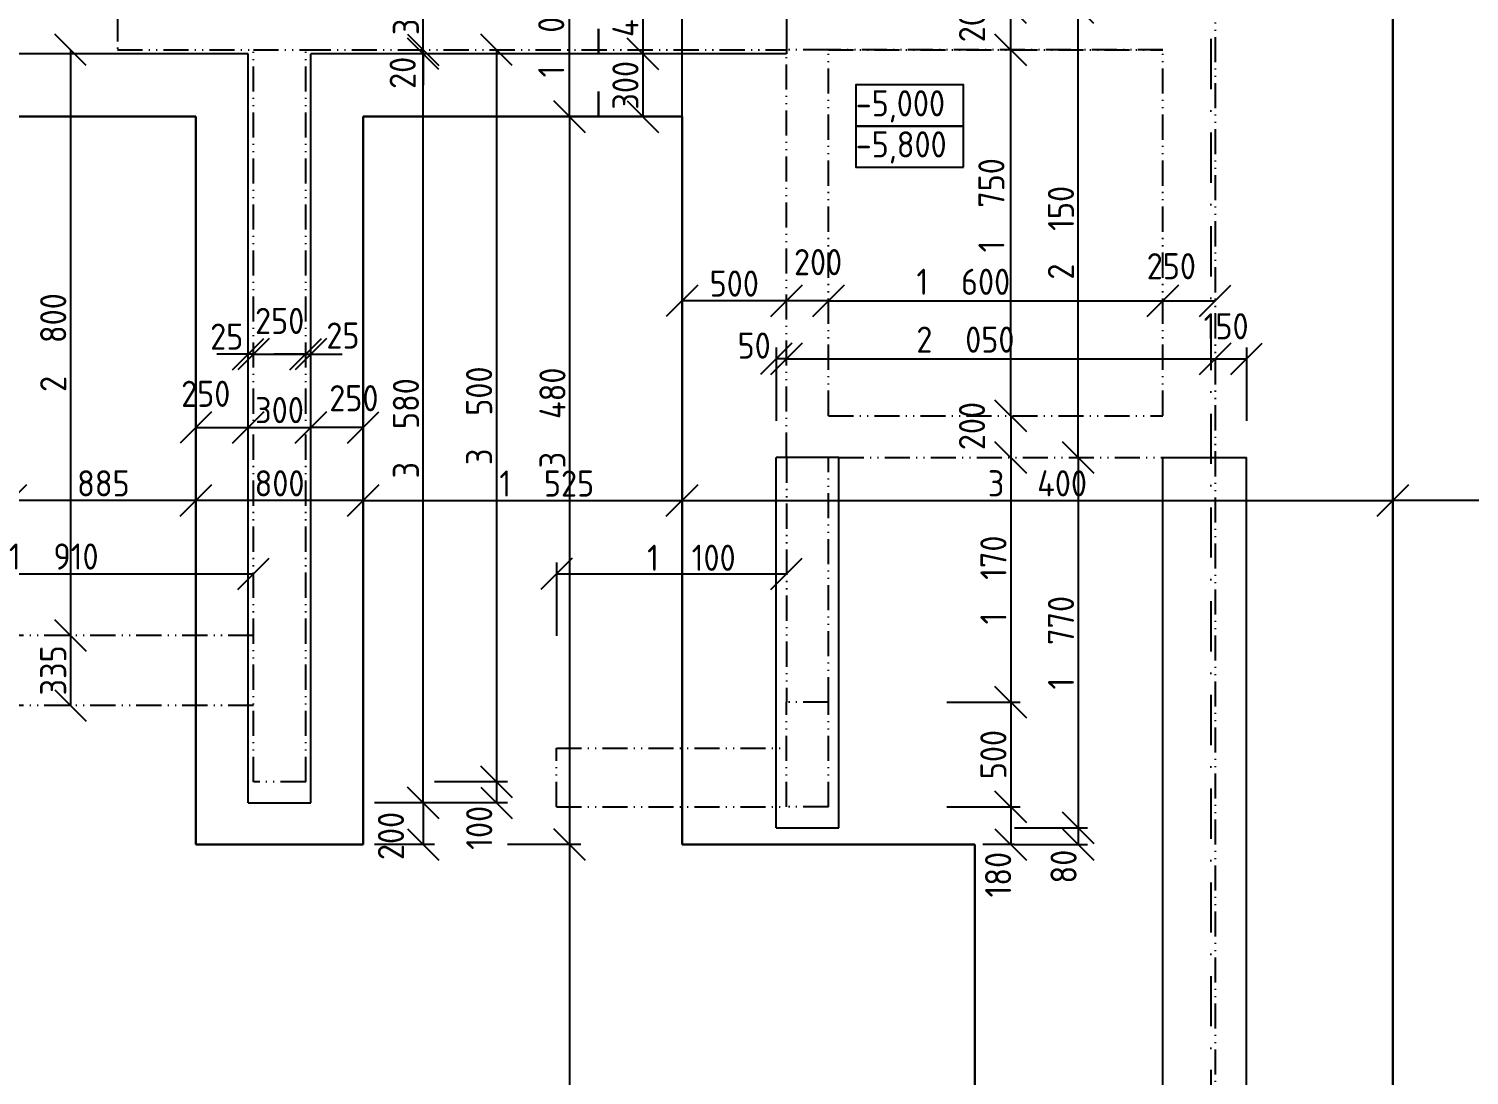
# Model space of a CAD drawing. Extents: x 4511820 to 5180432, y -1526536 to -944957.
# Drawn here: x 5021817 to 5028706, y -1490871 to -1485868 of the extents above; entities that cross this region are included whole.
import ezdxf

# ---------------------------------------------------------------- set-up
doc = ezdxf.new("R2010")
doc.units = 0
doc.header["$MEASUREMENT"] = 0
for name, pattern in [('ACAD_ISO03W100', [30, 12, -18]), ('ACAD_ISO12W100', [22, 12, -3, 0.5, -3, 0.5, -3]), ('BODKOCIARKOVANA_3', [5.6, 3, -1.3, 0, -1.3])]:
    doc.linetypes.add(name, pattern=pattern)
doc.layers.get('0').update_dxf_attribs({"linetype": 'CONTINUOUS'})
doc.layers.get('Defpoints').update_dxf_attribs({"color": 61, "linetype": 'CONTINUOUS'})
for name, color, linetype in [('KÓTY', 4, 'CONTINUOUS'), ('MÚRY', 1, 'CONTINUOUS'), ('osi', 253, 'CONTINUOUS'), ('TENKÁ', 7, 'CONTINUOUS')]:
    doc.layers.add(name, color=color, linetype=linetype)
doc.styles.add('STYLE1', font='isocp.shx')
doc.dimstyles.new('STANDARD-50', dxfattribs={"dimtxt": 125, "dimasz": 150, "dimexe": 10, "dimexo": 200, "dimgap": 20, "dimtad": 1, "dimdsep": 46, "dimlunit": 6, "dimtxsty": 'STYLE1', "dimblk1": 'OBLIQUE', "dimblk2": 'OBLIQUE', "dimsah": 1, "dimcen": 2.5, "dimse1": 1, "dimse2": 1, "dimadec": 0, "dimazin": 0, "dimtfac": 1, "dimtmove": 1, "dimatfit": 3, "dimldrblk": 'OBLIQUE', "dimfxl": 1, "dimtolj": 1, "dimtzin": 0, "dimarcsym": 0})

# ---------------------------------------------------------------- blocks, each defined once
blk = doc.blocks.new('_OBLIQUE')
at = {"color": 0, "linetype": 'ByBlock'}
blk.add_line((-0.5, -0.5), (0.5, 0.5), dxfattribs=at)
blk = doc.blocks.new('*D43166')
at = {"layer": 'Defpoints', "color": 0}
for p in [(5028341, -1486759), (5030906, -1486759), (5028341, -1488123.5)]:
    blk.add_point(p, dxfattribs=at)
at = {"layer": 'KÓTY', "color": 0, "lineweight": -2}
blk.add_line((5030906, -1488123.5), (5028341, -1488123.5), dxfattribs=at)
at = {"layer": 'KÓTY', "color": 0, "linetype": 'ByBlock', "lineweight": -2, "xscale": 150, "yscale": 150, "zscale": 150, "rotation": 180}
blk.add_blockref('_OBLIQUE', (5028341, -1488123.5), dxfattribs=at)
at = {"layer": 'KÓTY', "color": 0, "linetype": 'ByBlock', "lineweight": -2, "xscale": 150, "yscale": 150, "zscale": 150}
blk.add_blockref('_OBLIQUE', (5030906, -1488123.5), dxfattribs=at)
at = {"layer": 'KÓTY', "color": 0, "insert": (5029608.5, -1488027.5), "char_height": 125, "attachment_point": 5, "style": 'STYLE1'}
blk.add_mtext('\\A1;2ﾠ565', dxfattribs=at)
blk = doc.blocks.new('*D43824')
at = {"layer": 'Defpoints', "color": 0}
for p in [(5024941, -1486288), (5028341, -1486288), (5028341, -1488123.5)]:
    blk.add_point(p, dxfattribs=at)
at = {"layer": 'KÓTY', "color": 0, "lineweight": -2}
blk.add_line((5024941, -1488123.5), (5028341, -1488123.5), dxfattribs=at)
at = {"layer": 'KÓTY', "color": 0, "linetype": 'ByBlock', "lineweight": -2, "xscale": 150, "yscale": 150, "zscale": 150, "rotation": 180}
blk.add_blockref('_OBLIQUE', (5024941, -1488123.5), dxfattribs=at)
at = {"layer": 'KÓTY', "color": 0, "linetype": 'ByBlock', "lineweight": -2, "xscale": 150, "yscale": 150, "zscale": 150}
blk.add_blockref('_OBLIQUE', (5028341, -1488123.5), dxfattribs=at)
at = {"layer": 'KÓTY', "color": 0, "insert": (5026641, -1488041), "char_height": 125, "attachment_point": 5, "style": 'STYLE1'}
blk.add_mtext('\\A1;3ﾠ400', dxfattribs=at)
blk = doc.blocks.new('*D43825')
at = {"layer": 'Defpoints', "color": 0}
for p in [(5026836, -1485768), (5026836, -1485768), (5026836, -1487918)]:
    blk.add_point(p, dxfattribs=at)
at = {"layer": 'KÓTY', "color": 0, "lineweight": -2}
blk.add_line((5026836, -1487918), (5026836, -1485768), dxfattribs=at)
at = {"layer": 'KÓTY', "color": 0, "linetype": 'ByBlock', "lineweight": -2, "xscale": 150, "yscale": 150, "zscale": 150}
for p, rotation in [((5026836, -1485768), 90), ((5026836, -1487918), 270)]:
    blk.add_blockref('_OBLIQUE', p, dxfattribs=dict(at, rotation=rotation))
at = {"layer": 'KÓTY', "color": 0, "insert": (5026753.457367, -1486843), "char_height": 125, "attachment_point": 5, "rotation": 90, "style": 'STYLE1'}
blk.add_mtext('\\A1;2ﾠ150', dxfattribs=at)
blk = doc.blocks.new('*D43827')
at = {"layer": 'Defpoints', "color": 0}
for p in [(5026513, -1485968), (5026513, -1485968), (5026513, -1487718)]:
    blk.add_point(p, dxfattribs=at)
at = {"layer": 'KÓTY', "color": 0, "lineweight": -2}
blk.add_line((5026513, -1487718), (5026513, -1485968), dxfattribs=at)
at = {"layer": 'KÓTY', "color": 0, "linetype": 'ByBlock', "lineweight": -2, "xscale": 150, "yscale": 150, "zscale": 150}
for p, rotation in [((5026513, -1485968), 90), ((5026513, -1487718), 270)]:
    blk.add_blockref('_OBLIQUE', p, dxfattribs=dict(at, rotation=rotation))
at = {"layer": 'KÓTY', "color": 0, "insert": (5026420.957367, -1486711.5), "char_height": 125, "attachment_point": 5, "rotation": 90, "style": 'STYLE1'}
blk.add_mtext('\\A1;1ﾠ750', dxfattribs=at)
blk = doc.blocks.new('*D43828')
at = {"layer": 'Defpoints', "color": 0}
for p in [(5026513, -1485768), (5026513, -1485768), (5026513, -1485968)]:
    blk.add_point(p, dxfattribs=at)
at = {"layer": 'KÓTY', "color": 0, "lineweight": -2}
blk.add_line((5026513, -1485968), (5026513, -1485768), dxfattribs=at)
at = {"layer": 'KÓTY', "color": 0, "linetype": 'ByBlock', "lineweight": -2, "xscale": 150, "yscale": 150, "zscale": 150}
for p, rotation in [((5026513, -1485768), 90), ((5026513, -1485968), 270)]:
    blk.add_blockref('_OBLIQUE', p, dxfattribs=dict(at, rotation=rotation))
at = {"layer": 'KÓTY', "color": 0, "insert": (5026328, -1485817.2), "char_height": 125, "attachment_point": 5, "rotation": 90, "style": 'STYLE1'}
blk.add_mtext('\\A1;200', dxfattribs=at)
blk = doc.blocks.new('*D43829')
at = {"layer": 'Defpoints', "color": 0}
for p in [(5025441, -1487168.5), (5025441, -1487445.5), (5025641, -1487445.5)]:
    blk.add_point(p, dxfattribs=at)
at = {"layer": 'KÓTY', "color": 0, "lineweight": -2}
blk.add_line((5025641, -1487168.5), (5025441, -1487168.5), dxfattribs=at)
at = {"layer": 'KÓTY', "color": 0, "linetype": 'ByBlock', "lineweight": -2, "xscale": 150, "yscale": 150, "zscale": 150, "rotation": 180}
blk.add_blockref('_OBLIQUE', (5025441, -1487168.5), dxfattribs=at)
at = {"layer": 'KÓTY', "color": 0, "linetype": 'ByBlock', "lineweight": -2, "xscale": 150, "yscale": 150, "zscale": 150}
blk.add_blockref('_OBLIQUE', (5025641, -1487168.5), dxfattribs=at)
at = {"layer": 'KÓTY', "color": 0, "insert": (5025591.8, -1486983.5), "char_height": 125, "attachment_point": 5, "style": 'STYLE1'}
blk.add_mtext('\\A1;200', dxfattribs=at)
blk = doc.blocks.new('*D43830')
at = {"layer": 'Defpoints', "color": 0}
for p in [(5025641, -1487168.5), (5027241, -1487168.5), (5027241, -1487168.5)]:
    blk.add_point(p, dxfattribs=at)
at = {"layer": 'KÓTY', "color": 0, "lineweight": -2}
blk.add_line((5025641, -1487168.5), (5027241, -1487168.5), dxfattribs=at)
at = {"layer": 'KÓTY', "color": 0, "linetype": 'ByBlock', "lineweight": -2, "xscale": 150, "yscale": 150, "zscale": 150, "rotation": 180}
blk.add_blockref('_OBLIQUE', (5025641, -1487168.5), dxfattribs=at)
at = {"layer": 'KÓTY', "color": 0, "linetype": 'ByBlock', "lineweight": -2, "xscale": 150, "yscale": 150, "zscale": 150}
blk.add_blockref('_OBLIQUE', (5027241, -1487168.5), dxfattribs=at)
at = {"layer": 'KÓTY', "color": 0, "insert": (5026286.5, -1487077.5), "char_height": 125, "attachment_point": 5, "style": 'STYLE1'}
blk.add_mtext('\\A1;1ﾠ600', dxfattribs=at)
blk = doc.blocks.new('*D43831')
at = {"layer": 'Defpoints', "color": 0}
for p in [(5027241, -1487168.5), (5027491, -1487168.5), (5027491, -1487168.5)]:
    blk.add_point(p, dxfattribs=at)
at = {"layer": 'KÓTY', "color": 0, "lineweight": -2}
blk.add_line((5027241, -1487168.5), (5027491, -1487168.5), dxfattribs=at)
at = {"layer": 'KÓTY', "color": 0, "linetype": 'ByBlock', "lineweight": -2, "xscale": 150, "yscale": 150, "zscale": 150, "rotation": 180}
blk.add_blockref('_OBLIQUE', (5027241, -1487168.5), dxfattribs=at)
at = {"layer": 'KÓTY', "color": 0, "linetype": 'ByBlock', "lineweight": -2, "xscale": 150, "yscale": 150, "zscale": 150}
blk.add_blockref('_OBLIQUE', (5027491, -1487168.5), dxfattribs=at)
at = {"layer": 'KÓTY', "color": 0, "insert": (5027281.5, -1487003), "char_height": 125, "attachment_point": 5, "style": 'STYLE1'}
blk.add_mtext('\\A1;250', dxfattribs=at)
blk = doc.blocks.new('*D43832')
at = {"layer": 'Defpoints', "color": 0}
for p in [(5025441, -1487168.5), (5027491, -1487168.5), (5027491, -1487445.5)]:
    blk.add_point(p, dxfattribs=at)
at = {"layer": 'KÓTY', "color": 0, "lineweight": -2}
blk.add_line((5025441, -1487445.5), (5027491, -1487445.5), dxfattribs=at)
at = {"layer": 'KÓTY', "color": 0, "linetype": 'ByBlock', "lineweight": -2, "xscale": 150, "yscale": 150, "zscale": 150, "rotation": 180}
blk.add_blockref('_OBLIQUE', (5025441, -1487445.5), dxfattribs=at)
at = {"layer": 'KÓTY', "color": 0, "linetype": 'ByBlock', "lineweight": -2, "xscale": 150, "yscale": 150, "zscale": 150}
blk.add_blockref('_OBLIQUE', (5027491, -1487445.5), dxfattribs=at)
at = {"layer": 'KÓTY', "color": 0, "insert": (5026296.5, -1487354), "char_height": 125, "attachment_point": 5, "style": 'STYLE1'}
blk.add_mtext('\\A1;2ﾠ050', dxfattribs=at)
blk = doc.blocks.new('*D43833')
at = {"layer": 'Defpoints', "color": 0}
for p in [(5024941, -1487168.5), (5024941, -1487168.5), (5025441, -1487168.5)]:
    blk.add_point(p, dxfattribs=at)
at = {"layer": 'KÓTY', "color": 0, "lineweight": -2}
blk.add_line((5025441, -1487168.5), (5024941, -1487168.5), dxfattribs=at)
at = {"layer": 'KÓTY', "color": 0, "linetype": 'ByBlock', "lineweight": -2, "xscale": 150, "yscale": 150, "zscale": 150, "rotation": 180}
blk.add_blockref('_OBLIQUE', (5024941, -1487168.5), dxfattribs=at)
at = {"layer": 'KÓTY', "color": 0, "linetype": 'ByBlock', "lineweight": -2, "xscale": 150, "yscale": 150, "zscale": 150}
blk.add_blockref('_OBLIQUE', (5025441, -1487168.5), dxfattribs=at)
at = {"layer": 'KÓTY', "color": 0, "insert": (5025191, -1487086), "char_height": 125, "attachment_point": 5, "style": 'STYLE1'}
blk.add_mtext('\\A1;500', dxfattribs=at)
blk = doc.blocks.new('*D43835')
at = {"layer": 'Defpoints', "color": 0}
for p in [(5025391, -1487445.5), (5025391, -1487918), (5025441, -1487918)]:
    blk.add_point(p, dxfattribs=at)
at = {"layer": 'KÓTY', "color": 0, "lineweight": -2}
blk.add_line((5025441, -1487445.5), (5025391, -1487445.5), dxfattribs=at)
at = {"layer": 'KÓTY', "color": 0, "linetype": 'ByBlock', "lineweight": -2, "xscale": 150, "yscale": 150, "zscale": 150, "rotation": 180}
blk.add_blockref('_OBLIQUE', (5025391, -1487445.5), dxfattribs=at)
at = {"layer": 'KÓTY', "color": 0, "linetype": 'ByBlock', "lineweight": -2, "xscale": 150, "yscale": 150, "zscale": 150}
blk.add_blockref('_OBLIQUE', (5025441, -1487445.5), dxfattribs=at)
at = {"layer": 'KÓTY', "color": 0, "insert": (5025286, -1487382.5), "char_height": 125, "attachment_point": 5, "style": 'STYLE1'}
blk.add_mtext('\\A1;50', dxfattribs=at)
blk = doc.blocks.new('*D43843')
at = {"layer": 'Defpoints', "color": 0}
for p in [(5027641, -1487445.5), (5027491, -1487918), (5027641, -1487918)]:
    blk.add_point(p, dxfattribs=at)
at = {"layer": 'KÓTY', "color": 0, "lineweight": -2}
blk.add_line((5027491, -1487445.5), (5027641, -1487445.5), dxfattribs=at)
at = {"layer": 'KÓTY', "color": 0, "linetype": 'ByBlock', "lineweight": -2, "xscale": 150, "yscale": 150, "zscale": 150, "rotation": 180}
blk.add_blockref('_OBLIQUE', (5027491, -1487445.5), dxfattribs=at)
at = {"layer": 'KÓTY', "color": 0, "linetype": 'ByBlock', "lineweight": -2, "xscale": 150, "yscale": 150, "zscale": 150}
blk.add_blockref('_OBLIQUE', (5027641, -1487445.5), dxfattribs=at)
at = {"layer": 'KÓTY', "color": 0, "insert": (5027543.5, -1487290), "char_height": 125, "attachment_point": 5, "style": 'STYLE1'}
blk.add_mtext('\\A1;150', dxfattribs=at)
blk = doc.blocks.new('*D43844')
at = {"layer": 'Defpoints', "color": 0}
for p in [(5023416, -1486288), (5024941, -1486288), (5024941, -1488123.5)]:
    blk.add_point(p, dxfattribs=at)
at = {"layer": 'KÓTY', "color": 0, "lineweight": -2}
blk.add_line((5023416, -1488123.5), (5024941, -1488123.5), dxfattribs=at)
at = {"layer": 'KÓTY', "color": 0, "linetype": 'ByBlock', "lineweight": -2, "xscale": 150, "yscale": 150, "zscale": 150, "rotation": 180}
blk.add_blockref('_OBLIQUE', (5023416, -1488123.5), dxfattribs=at)
at = {"layer": 'KÓTY', "color": 0, "linetype": 'ByBlock', "lineweight": -2, "xscale": 150, "yscale": 150, "zscale": 150}
blk.add_blockref('_OBLIQUE', (5024941, -1488123.5), dxfattribs=at)
at = {"layer": 'KÓTY', "color": 0, "insert": (5024294, -1488042), "char_height": 125, "attachment_point": 5, "style": 'STYLE1'}
blk.add_mtext('\\A1;1ﾠ525', dxfattribs=at)
blk = doc.blocks.new('*D43845')
at = {"layer": 'Defpoints', "color": 0}
for p in [(5022616, -1488123.5), (5022616, -1489768), (5023416, -1489768)]:
    blk.add_point(p, dxfattribs=at)
at = {"layer": 'KÓTY', "color": 0, "lineweight": -2}
blk.add_line((5023416, -1488123.5), (5022616, -1488123.5), dxfattribs=at)
at = {"layer": 'KÓTY', "color": 0, "linetype": 'ByBlock', "lineweight": -2, "xscale": 150, "yscale": 150, "zscale": 150, "rotation": 180}
blk.add_blockref('_OBLIQUE', (5022616, -1488123.5), dxfattribs=at)
at = {"layer": 'KÓTY', "color": 0, "linetype": 'ByBlock', "lineweight": -2, "xscale": 150, "yscale": 150, "zscale": 150}
blk.add_blockref('_OBLIQUE', (5023416, -1488123.5), dxfattribs=at)
at = {"layer": 'KÓTY', "color": 0, "insert": (5023016, -1488041), "char_height": 125, "attachment_point": 5, "style": 'STYLE1'}
blk.add_mtext('\\A1;800', dxfattribs=at)
blk = doc.blocks.new('*D43846')
at = {"layer": 'Defpoints', "color": 0}
for p in [(5021731, -1488123.5), (5021731, -1488123.5), (5022616, -1489768)]:
    blk.add_point(p, dxfattribs=at)
at = {"layer": 'KÓTY', "color": 0, "lineweight": -2}
blk.add_line((5022616, -1488123.5), (5021731, -1488123.5), dxfattribs=at)
at = {"layer": 'KÓTY', "color": 0, "linetype": 'ByBlock', "lineweight": -2, "xscale": 150, "yscale": 150, "zscale": 150, "rotation": 180}
blk.add_blockref('_OBLIQUE', (5021731, -1488123.5), dxfattribs=at)
at = {"layer": 'KÓTY', "color": 0, "linetype": 'ByBlock', "lineweight": -2, "xscale": 150, "yscale": 150, "zscale": 150}
blk.add_blockref('_OBLIQUE', (5022616, -1488123.5), dxfattribs=at)
at = {"layer": 'KÓTY', "color": 0, "insert": (5022173.5, -1488041), "char_height": 125, "attachment_point": 5, "style": 'STYLE1'}
blk.add_mtext('\\A1;885', dxfattribs=at)
blk = doc.blocks.new('*D43857')
at = {"layer": 'Defpoints', "color": 0}
for p in [(5022866, -1487773.5), (5022616, -1488123.5), (5022866, -1488123.5)]:
    blk.add_point(p, dxfattribs=at)
at = {"layer": 'KÓTY', "color": 0, "lineweight": -2}
blk.add_line((5022616, -1487773.5), (5022866, -1487773.5), dxfattribs=at)
at = {"layer": 'KÓTY', "color": 0, "linetype": 'ByBlock', "lineweight": -2, "xscale": 150, "yscale": 150, "zscale": 150, "rotation": 180}
blk.add_blockref('_OBLIQUE', (5022616, -1487773.5), dxfattribs=at)
at = {"layer": 'KÓTY', "color": 0, "linetype": 'ByBlock', "lineweight": -2, "xscale": 150, "yscale": 150, "zscale": 150}
blk.add_blockref('_OBLIQUE', (5022866, -1487773.5), dxfattribs=at)
at = {"layer": 'KÓTY', "color": 0, "insert": (5022663, -1487613), "char_height": 125, "attachment_point": 5, "style": 'STYLE1'}
blk.add_mtext('\\A1;250', dxfattribs=at)
blk = doc.blocks.new('*D43858')
at = {"layer": 'Defpoints', "color": 0}
for p in [(5023166, -1487773.5), (5023166, -1488123.5), (5023416, -1488123.5)]:
    blk.add_point(p, dxfattribs=at)
at = {"layer": 'KÓTY', "color": 0, "lineweight": -2}
blk.add_line((5023416, -1487773.5), (5023166, -1487773.5), dxfattribs=at)
at = {"layer": 'KÓTY', "color": 0, "linetype": 'ByBlock', "lineweight": -2, "xscale": 150, "yscale": 150, "zscale": 150, "rotation": 180}
blk.add_blockref('_OBLIQUE', (5023166, -1487773.5), dxfattribs=at)
at = {"layer": 'KÓTY', "color": 0, "linetype": 'ByBlock', "lineweight": -2, "xscale": 150, "yscale": 150, "zscale": 150}
blk.add_blockref('_OBLIQUE', (5023416, -1487773.5), dxfattribs=at)
at = {"layer": 'KÓTY', "color": 0, "insert": (5023371.5, -1487634), "char_height": 125, "attachment_point": 5, "style": 'STYLE1'}
blk.add_mtext('\\A1;250', dxfattribs=at)
blk = doc.blocks.new('*D43859')
at = {"layer": 'Defpoints', "color": 0}
for p in [(5023166, -1487773.5), (5022866, -1488123.5), (5023166, -1488123.5)]:
    blk.add_point(p, dxfattribs=at)
at = {"layer": 'KÓTY', "color": 0, "lineweight": -2}
blk.add_line((5022866, -1487773.5), (5023166, -1487773.5), dxfattribs=at)
at = {"layer": 'KÓTY', "color": 0, "linetype": 'ByBlock', "lineweight": -2, "xscale": 150, "yscale": 150, "zscale": 150, "rotation": 180}
blk.add_blockref('_OBLIQUE', (5022866, -1487773.5), dxfattribs=at)
at = {"layer": 'KÓTY', "color": 0, "linetype": 'ByBlock', "lineweight": -2, "xscale": 150, "yscale": 150, "zscale": 150}
blk.add_blockref('_OBLIQUE', (5023166, -1487773.5), dxfattribs=at)
at = {"layer": 'KÓTY', "color": 0, "insert": (5023016, -1487691), "char_height": 125, "attachment_point": 5, "style": 'STYLE1'}
blk.add_mtext('\\A1;300', dxfattribs=at)
blk = doc.blocks.new('*D43860')
at = {"layer": 'Defpoints', "color": 0}
for p in [(5023141, -1487423.5), (5022891, -1487773.5), (5023141, -1487773.5)]:
    blk.add_point(p, dxfattribs=at)
at = {"layer": 'KÓTY', "color": 0, "lineweight": -2}
blk.add_line((5022891, -1487423.5), (5023141, -1487423.5), dxfattribs=at)
at = {"layer": 'KÓTY', "color": 0, "linetype": 'ByBlock', "lineweight": -2, "xscale": 150, "yscale": 150, "zscale": 150, "rotation": 180}
blk.add_blockref('_OBLIQUE', (5022891, -1487423.5), dxfattribs=at)
at = {"layer": 'KÓTY', "color": 0, "linetype": 'ByBlock', "lineweight": -2, "xscale": 150, "yscale": 150, "zscale": 150}
blk.add_blockref('_OBLIQUE', (5023141, -1487423.5), dxfattribs=at)
at = {"layer": 'KÓTY', "color": 0, "insert": (5023016.5, -1487264.5), "char_height": 125, "attachment_point": 5, "style": 'STYLE1'}
blk.add_mtext('\\A1;250', dxfattribs=at)
blk = doc.blocks.new('*D43861')
at = {"layer": 'Defpoints', "color": 0}
for p in [(5022866, -1487423.5), (5022866, -1487423.5), (5022891, -1487423.5)]:
    blk.add_point(p, dxfattribs=at)
at = {"layer": 'KÓTY', "color": 0, "lineweight": -2}
for p, q in [((5022866, -1487423.5), (5022716, -1487423.5)), ((5022891, -1487423.5), (5022866, -1487423.5)), ((5022891, -1487423.5), (5023041, -1487423.5))]:
    blk.add_line(p, q, dxfattribs=at)
at = {"layer": 'KÓTY', "color": 0, "linetype": 'ByBlock', "lineweight": -2, "xscale": 150, "yscale": 150, "zscale": 150}
blk.add_blockref('_OBLIQUE', (5022866, -1487423.5), dxfattribs=at)
at = {"layer": 'KÓTY', "color": 0, "linetype": 'ByBlock', "lineweight": -2, "xscale": 150, "yscale": 150, "zscale": 150, "rotation": 180}
blk.add_blockref('_OBLIQUE', (5022891, -1487423.5), dxfattribs=at)
at = {"layer": 'KÓTY', "color": 0, "insert": (5022763.5, -1487339.5), "char_height": 125, "attachment_point": 5, "style": 'STYLE1'}
blk.add_mtext('\\A1;25', dxfattribs=at)
blk = doc.blocks.new('*D43862')
at = {"layer": 'Defpoints', "color": 0}
for p in [(5023141, -1487423.5), (5023166, -1487423.5), (5023166, -1487423.5)]:
    blk.add_point(p, dxfattribs=at)
at = {"layer": 'KÓTY', "color": 0, "lineweight": -2}
for p, q in [((5023141, -1487423.5), (5022991, -1487423.5)), ((5023141, -1487423.5), (5023166, -1487423.5)), ((5023166, -1487423.5), (5023316, -1487423.5))]:
    blk.add_line(p, q, dxfattribs=at)
at = {"layer": 'KÓTY', "color": 0, "linetype": 'ByBlock', "lineweight": -2, "xscale": 150, "yscale": 150, "zscale": 150}
blk.add_blockref('_OBLIQUE', (5023141, -1487423.5), dxfattribs=at)
at = {"layer": 'KÓTY', "color": 0, "linetype": 'ByBlock', "lineweight": -2, "xscale": 150, "yscale": 150, "zscale": 150, "rotation": 180}
blk.add_blockref('_OBLIQUE', (5023166, -1487423.5), dxfattribs=at)
at = {"layer": 'KÓTY', "color": 0, "insert": (5023319, -1487334.5), "char_height": 125, "attachment_point": 5, "style": 'STYLE1'}
blk.add_mtext('\\A1;25', dxfattribs=at)
blk = doc.blocks.new('*D43904')
at = {"layer": 'Defpoints', "color": 0}
for p in [(5022202.5, -1488768), (5022016, -1489103), (5022202.5, -1489103)]:
    blk.add_point(p, dxfattribs=at)
at = {"layer": 'KÓTY', "color": 0, "lineweight": -2}
blk.add_line((5022016, -1488768), (5022016, -1489103), dxfattribs=at)
at = {"layer": 'KÓTY', "color": 0, "linetype": 'ByBlock', "lineweight": -2, "xscale": 150, "yscale": 150, "zscale": 150}
for p, rotation in [((5022016, -1488768), 90), ((5022016, -1489103), 270)]:
    blk.add_blockref('_OBLIQUE', p, dxfattribs=dict(at, rotation=rotation))
at = {"layer": 'KÓTY', "color": 0, "insert": (5021933.5, -1488935.5), "char_height": 125, "attachment_point": 5, "rotation": 90, "style": 'STYLE1'}
blk.add_mtext('\\A1;335', dxfattribs=at)
blk = doc.blocks.new('*D43905')
at = {"layer": 'Defpoints', "color": 0}
for p in [(5021827.5, -1485968), (5021827.5, -1488768), (5022016, -1488768)]:
    blk.add_point(p, dxfattribs=at)
at = {"layer": 'KÓTY', "color": 0, "lineweight": -2}
blk.add_line((5022016, -1485968), (5022016, -1488768), dxfattribs=at)
at = {"layer": 'KÓTY', "color": 0, "linetype": 'ByBlock', "lineweight": -2, "xscale": 150, "yscale": 150, "zscale": 150}
for p, rotation in [((5022016, -1485968), 90), ((5022016, -1488768), 270)]:
    blk.add_blockref('_OBLIQUE', p, dxfattribs=dict(at, rotation=rotation))
at = {"layer": 'KÓTY', "color": 0, "insert": (5021933.5, -1487368), "char_height": 125, "attachment_point": 5, "rotation": 90, "style": 'STYLE1'}
blk.add_mtext('\\A1;2ﾠ800', dxfattribs=at)
blk = doc.blocks.new('*D43907')
at = {"layer": 'Defpoints', "color": 0}
for p in [(5022891, -1488473.5), (5020981, -1488768), (5022891, -1488768)]:
    blk.add_point(p, dxfattribs=at)
at = {"layer": 'KÓTY', "color": 0, "lineweight": -2}
blk.add_line((5020981, -1488473.5), (5022891, -1488473.5), dxfattribs=at)
at = {"layer": 'KÓTY', "color": 0, "linetype": 'ByBlock', "lineweight": -2, "xscale": 150, "yscale": 150, "zscale": 150, "rotation": 180}
blk.add_blockref('_OBLIQUE', (5020981, -1488473.5), dxfattribs=at)
at = {"layer": 'KÓTY', "color": 0, "linetype": 'ByBlock', "lineweight": -2, "xscale": 150, "yscale": 150, "zscale": 150}
blk.add_blockref('_OBLIQUE', (5022891, -1488473.5), dxfattribs=at)
at = {"layer": 'KÓTY', "color": 0, "insert": (5021936, -1488391), "char_height": 125, "attachment_point": 5, "style": 'STYLE1'}
blk.add_mtext('\\A1;1ﾠ910', dxfattribs=at)
blk = doc.blocks.new('*D43908')
at = {"layer": 'Defpoints', "color": 0}
for p in [(5023649, -1486288), (5023649, -1489768), (5024403, -1489768)]:
    blk.add_point(p, dxfattribs=at)
at = {"layer": 'KÓTY', "color": 0, "lineweight": -2}
blk.add_line((5024403, -1486288), (5024403, -1489768), dxfattribs=at)
at = {"layer": 'KÓTY', "color": 0, "linetype": 'ByBlock', "lineweight": -2, "xscale": 150, "yscale": 150, "zscale": 150}
for p, rotation in [((5024403, -1486288), 90), ((5024403, -1489768), 270)]:
    blk.add_blockref('_OBLIQUE', p, dxfattribs=dict(at, rotation=rotation))
at = {"layer": 'KÓTY', "color": 0, "insert": (5024321.5, -1487728.5), "char_height": 125, "attachment_point": 5, "rotation": 90, "style": 'STYLE1'}
blk.add_mtext('\\A1;3ﾠ480', dxfattribs=at)
blk = doc.blocks.new('*D43909')
at = {"layer": 'Defpoints', "color": 0}
for p in [(5023999, -1485288), (5024403, -1485288), (5023999, -1486288)]:
    blk.add_point(p, dxfattribs=at)
at = {"layer": 'KÓTY', "color": 0, "lineweight": -2}
blk.add_line((5024403, -1486288), (5024403, -1485288), dxfattribs=at)
at = {"layer": 'KÓTY', "color": 0, "linetype": 'ByBlock', "lineweight": -2, "xscale": 150, "yscale": 150, "zscale": 150}
for p, rotation in [((5024403, -1485288), 90), ((5024403, -1486288), 270)]:
    blk.add_blockref('_OBLIQUE', p, dxfattribs=dict(at, rotation=rotation))
at = {"layer": 'KÓTY', "color": 0, "insert": (5024315.5, -1485878), "char_height": 125, "attachment_point": 5, "rotation": 90, "style": 'STYLE1'}
blk.add_mtext('\\A1;1ﾠ000', dxfattribs=at)
blk = doc.blocks.new('*D43910')
at = {"layer": 'Defpoints', "color": 0}
for p in [(5024753, -1485588), (5024753, -1485988), (5024753, -1485988)]:
    blk.add_point(p, dxfattribs=at)
at = {"layer": 'KÓTY', "color": 0, "lineweight": -2}
blk.add_line((5024753, -1485588), (5024753, -1485988), dxfattribs=at)
at = {"layer": 'KÓTY', "color": 0, "linetype": 'ByBlock', "lineweight": -2, "xscale": 150, "yscale": 150, "zscale": 150}
for p, rotation in [((5024753, -1485588), 90), ((5024753, -1485988), 270)]:
    blk.add_blockref('_OBLIQUE', p, dxfattribs=dict(at, rotation=rotation))
at = {"layer": 'KÓTY', "color": 0, "insert": (5024670.5, -1485788), "char_height": 125, "attachment_point": 5, "rotation": 90, "style": 'STYLE1'}
blk.add_mtext('\\A1;400', dxfattribs=at)
blk = doc.blocks.new('*D43911')
at = {"layer": 'Defpoints', "color": 0}
for p in [(5024773, -1485988), (5024753, -1486288), (5024781.5, -1486288)]:
    blk.add_point(p, dxfattribs=at)
at = {"layer": 'KÓTY', "color": 0, "lineweight": -2}
blk.add_line((5024753, -1485988), (5024753, -1486288), dxfattribs=at)
at = {"layer": 'KÓTY', "color": 0, "linetype": 'ByBlock', "lineweight": -2, "xscale": 150, "yscale": 150, "zscale": 150}
for p, rotation in [((5024753, -1485988), 90), ((5024753, -1486288), 270)]:
    blk.add_blockref('_OBLIQUE', p, dxfattribs=dict(at, rotation=rotation))
at = {"layer": 'KÓTY', "color": 0, "insert": (5024670.5, -1486138), "char_height": 125, "attachment_point": 5, "rotation": 90, "style": 'STYLE1'}
blk.add_mtext('\\A1;300', dxfattribs=at)
blk = doc.blocks.new('*D43913')
at = {"layer": 'Defpoints', "color": 0}
for p in [(5023141, -1485588), (5023703, -1485588), (5023141, -1485968)]:
    blk.add_point(p, dxfattribs=at)
at = {"layer": 'KÓTY', "color": 0, "lineweight": -2}
blk.add_line((5023703, -1485968), (5023703, -1485588), dxfattribs=at)
at = {"layer": 'KÓTY', "color": 0, "linetype": 'ByBlock', "lineweight": -2, "xscale": 150, "yscale": 150, "zscale": 150}
for p, rotation in [((5023703, -1485588), 90), ((5023703, -1485968), 270)]:
    blk.add_blockref('_OBLIQUE', p, dxfattribs=dict(at, rotation=rotation))
at = {"layer": 'KÓTY', "color": 0, "insert": (5023620.5, -1485778), "char_height": 125, "attachment_point": 5, "rotation": 90, "style": 'STYLE1'}
blk.add_mtext('\\A1;380', dxfattribs=at)
blk = doc.blocks.new('*D43914')
at = {"layer": 'Defpoints', "color": 0}
for p in [(5023491, -1485968), (5023491, -1489468), (5024053, -1489468)]:
    blk.add_point(p, dxfattribs=at)
at = {"layer": 'KÓTY', "color": 0, "lineweight": -2}
blk.add_line((5024053, -1485968), (5024053, -1489468), dxfattribs=at)
at = {"layer": 'KÓTY', "color": 0, "linetype": 'ByBlock', "lineweight": -2, "xscale": 150, "yscale": 150, "zscale": 150}
for p, rotation in [((5024053, -1485968), 90), ((5024053, -1489468), 270)]:
    blk.add_blockref('_OBLIQUE', p, dxfattribs=dict(at, rotation=rotation))
at = {"layer": 'KÓTY', "color": 0, "insert": (5023970.5, -1487718), "char_height": 125, "attachment_point": 5, "rotation": 90, "style": 'STYLE1'}
blk.add_mtext('\\A1;3ﾠ500', dxfattribs=at)
blk = doc.blocks.new('*D43915')
at = {"layer": 'Defpoints', "color": 0}
for p in [(5023141, -1489468), (5023141, -1489568), (5024053, -1489568)]:
    blk.add_point(p, dxfattribs=at)
at = {"layer": 'KÓTY', "color": 0, "lineweight": -2}
blk.add_line((5024053, -1489468), (5024053, -1489568), dxfattribs=at)
at = {"layer": 'KÓTY', "color": 0, "linetype": 'ByBlock', "lineweight": -2, "xscale": 150, "yscale": 150, "zscale": 150}
for p, rotation in [((5024053, -1489468), 90), ((5024053, -1489568), 270)]:
    blk.add_blockref('_OBLIQUE', p, dxfattribs=dict(at, rotation=rotation))
at = {"layer": 'KÓTY', "color": 0, "insert": (5023971, -1489688), "char_height": 125, "attachment_point": 5, "rotation": 90, "style": 'STYLE1'}
blk.add_mtext('\\A1;100', dxfattribs=at)
blk = doc.blocks.new('*D43916')
at = {"layer": 'Defpoints', "color": 0}
for p in [(5023166, -1489568), (5023166, -1489768), (5023703, -1489768)]:
    blk.add_point(p, dxfattribs=at)
at = {"layer": 'KÓTY', "color": 0, "lineweight": -2}
blk.add_line((5023703, -1489568), (5023703, -1489768), dxfattribs=at)
at = {"layer": 'KÓTY', "color": 0, "linetype": 'ByBlock', "lineweight": -2, "xscale": 150, "yscale": 150, "zscale": 150}
for p, rotation in [((5023703, -1489568), 90), ((5023703, -1489768), 270)]:
    blk.add_blockref('_OBLIQUE', p, dxfattribs=dict(at, rotation=rotation))
at = {"layer": 'KÓTY', "color": 0, "insert": (5023549, -1489727), "char_height": 125, "attachment_point": 5, "rotation": 90, "style": 'STYLE1'}
blk.add_mtext('\\A1;200', dxfattribs=at)
blk = doc.blocks.new('*D43917')
at = {"layer": 'Defpoints', "color": 0}
for p in [(5023166, -1485988), (5023703, -1485988), (5023166, -1489568)]:
    blk.add_point(p, dxfattribs=at)
at = {"layer": 'KÓTY', "color": 0, "lineweight": -2}
blk.add_line((5023703, -1489568), (5023703, -1485988), dxfattribs=at)
at = {"layer": 'KÓTY', "color": 0, "linetype": 'ByBlock', "lineweight": -2, "xscale": 150, "yscale": 150, "zscale": 150}
for p, rotation in [((5023703, -1485988), 90), ((5023703, -1489568), 270)]:
    blk.add_blockref('_OBLIQUE', p, dxfattribs=dict(at, rotation=rotation))
at = {"layer": 'KÓTY', "color": 0, "insert": (5023620.5, -1487778), "char_height": 125, "attachment_point": 5, "rotation": 90, "style": 'STYLE1'}
blk.add_mtext('\\A1;3ﾠ580', dxfattribs=at)
blk = doc.blocks.new('*D43918')
at = {"layer": 'Defpoints', "color": 0}
for p in [(5023166, -1485968), (5023166, -1485988), (5023703, -1485968)]:
    blk.add_point(p, dxfattribs=at)
at = {"layer": 'KÓTY', "color": 0, "lineweight": -2}
for p, q in [((5023703, -1485968), (5023703, -1485818)), ((5023703, -1485988), (5023703, -1485968)), ((5023703, -1485988), (5023703, -1486138))]:
    blk.add_line(p, q, dxfattribs=at)
at = {"layer": 'KÓTY', "color": 0, "linetype": 'ByBlock', "lineweight": -2, "xscale": 150, "yscale": 150, "zscale": 150}
for p, rotation in [((5023703, -1485968), 270), ((5023703, -1485988), 90)]:
    blk.add_blockref('_OBLIQUE', p, dxfattribs=dict(at, rotation=rotation))
at = {"layer": 'KÓTY', "color": 0, "insert": (5023605, -1486078.5), "char_height": 125, "attachment_point": 5, "rotation": 90, "style": 'STYLE1'}
blk.add_mtext('\\A1;20', dxfattribs=at)
blk = doc.blocks.new('*D43919')
at = {"layer": 'Defpoints', "color": 0}
for p in [(5025441, -1488473.5), (5024341, -1489308), (5025441, -1489308)]:
    blk.add_point(p, dxfattribs=at)
at = {"layer": 'KÓTY', "color": 0, "lineweight": -2}
blk.add_line((5024341, -1488473.5), (5025441, -1488473.5), dxfattribs=at)
at = {"layer": 'KÓTY', "color": 0, "linetype": 'ByBlock', "lineweight": -2, "xscale": 150, "yscale": 150, "zscale": 150, "rotation": 180}
blk.add_blockref('_OBLIQUE', (5024341, -1488473.5), dxfattribs=at)
at = {"layer": 'KÓTY', "color": 0, "linetype": 'ByBlock', "lineweight": -2, "xscale": 150, "yscale": 150, "zscale": 150}
blk.add_blockref('_OBLIQUE', (5025441, -1488473.5), dxfattribs=at)
at = {"layer": 'KÓTY', "color": 0, "insert": (5024986, -1488397), "char_height": 125, "attachment_point": 5, "style": 'STYLE1'}
blk.add_mtext('\\A1;1ﾠ100', dxfattribs=at)
blk = doc.blocks.new('*D43920')
at = {"layer": 'Defpoints', "color": 0}
for p in [(5022616, -1489768), (5022616, -1497338), (5024403, -1497338)]:
    blk.add_point(p, dxfattribs=at)
at = {"layer": 'KÓTY', "color": 0, "lineweight": -2}
blk.add_line((5024403, -1489768), (5024403, -1497338), dxfattribs=at)
at = {"layer": 'KÓTY', "color": 0, "linetype": 'ByBlock', "lineweight": -2, "xscale": 150, "yscale": 150, "zscale": 150}
for p, rotation in [((5024403, -1489768), 90), ((5024403, -1497338), 270)]:
    blk.add_blockref('_OBLIQUE', p, dxfattribs=dict(at, rotation=rotation))
at = {"layer": 'KÓTY', "color": 0, "insert": (5024320.5, -1493553), "char_height": 125, "attachment_point": 5, "rotation": 90, "style": 'STYLE1'}
blk.add_mtext('\\A1;7ﾠ570', dxfattribs=at)
blk = doc.blocks.new('*D43938')
at = {"layer": 'Defpoints', "color": 0}
for p in [(5025641, -1487918), (5025641, -1489088), (5026513, -1489088)]:
    blk.add_point(p, dxfattribs=at)
at = {"layer": 'KÓTY', "color": 0, "lineweight": -2}
blk.add_line((5026513, -1487918), (5026513, -1489088), dxfattribs=at)
at = {"layer": 'KÓTY', "color": 0, "linetype": 'ByBlock', "lineweight": -2, "xscale": 150, "yscale": 150, "zscale": 150}
for p, rotation in [((5026513, -1487918), 90), ((5026513, -1489088), 270)]:
    blk.add_blockref('_OBLIQUE', p, dxfattribs=dict(at, rotation=rotation))
at = {"layer": 'KÓTY', "color": 0, "insert": (5026430.5, -1488503), "char_height": 125, "attachment_point": 5, "rotation": 90, "style": 'STYLE1'}
blk.add_mtext('\\A1;1ﾠ170', dxfattribs=at)
blk = doc.blocks.new('*D43939')
at = {"layer": 'Defpoints', "color": 0}
for p in [(5025641, -1489088), (5025641, -1489588), (5026513, -1489588)]:
    blk.add_point(p, dxfattribs=at)
at = {"layer": 'KÓTY', "color": 0, "lineweight": -2}
blk.add_line((5026513, -1489088), (5026513, -1489588), dxfattribs=at)
at = {"layer": 'KÓTY', "color": 0, "linetype": 'ByBlock', "lineweight": -2, "xscale": 150, "yscale": 150, "zscale": 150}
for p, rotation in [((5026513, -1489088), 90), ((5026513, -1489588), 270)]:
    blk.add_blockref('_OBLIQUE', p, dxfattribs=dict(at, rotation=rotation))
at = {"layer": 'KÓTY', "color": 0, "insert": (5026430.5, -1489338), "char_height": 125, "attachment_point": 5, "rotation": 90, "style": 'STYLE1'}
blk.add_mtext('\\A1;500', dxfattribs=at)
blk = doc.blocks.new('*D43940')
at = {"layer": 'Defpoints', "color": 0}
for p in [(5025691, -1487918), (5025691, -1489688), (5026836, -1489688)]:
    blk.add_point(p, dxfattribs=at)
at = {"layer": 'KÓTY', "color": 0, "lineweight": -2}
blk.add_line((5026836, -1487918), (5026836, -1489688), dxfattribs=at)
at = {"layer": 'KÓTY', "color": 0, "linetype": 'ByBlock', "lineweight": -2, "xscale": 150, "yscale": 150, "zscale": 150}
for p, rotation in [((5026836, -1487918), 90), ((5026836, -1489688), 270)]:
    blk.add_blockref('_OBLIQUE', p, dxfattribs=dict(at, rotation=rotation))
at = {"layer": 'KÓTY', "color": 0, "insert": (5026753.5, -1488803), "char_height": 125, "attachment_point": 5, "rotation": 90, "style": 'STYLE1'}
blk.add_mtext('\\A1;1ﾠ770', dxfattribs=at)
blk = doc.blocks.new('*D43941')
at = {"layer": 'Defpoints', "color": 0}
for p in [(5025641, -1489588), (5025641, -1489768), (5026513, -1489768)]:
    blk.add_point(p, dxfattribs=at)
at = {"layer": 'KÓTY', "color": 0, "lineweight": -2}
blk.add_line((5026513, -1489588), (5026513, -1489768), dxfattribs=at)
at = {"layer": 'KÓTY', "color": 0, "linetype": 'ByBlock', "lineweight": -2, "xscale": 150, "yscale": 150, "zscale": 150}
for p, rotation in [((5026513, -1489588), 90), ((5026513, -1489768), 270)]:
    blk.add_blockref('_OBLIQUE', p, dxfattribs=dict(at, rotation=rotation))
at = {"layer": 'KÓTY', "color": 0, "insert": (5026453, -1489912), "char_height": 125, "attachment_point": 5, "rotation": 90, "style": 'STYLE1'}
blk.add_mtext('\\A1;180', dxfattribs=at)
blk = doc.blocks.new('*D44001')
at = {"layer": 'Defpoints', "color": 0}
for p in [(5025691, -1489688), (5025691, -1489768), (5026836, -1489768)]:
    blk.add_point(p, dxfattribs=at)
at = {"layer": 'KÓTY', "color": 0, "lineweight": -2}
blk.add_line((5026836, -1489688), (5026836, -1489768), dxfattribs=at)
at = {"layer": 'KÓTY', "color": 0, "linetype": 'ByBlock', "lineweight": -2, "xscale": 150, "yscale": 150, "zscale": 150}
for p, rotation in [((5026836, -1489688), 90), ((5026836, -1489768), 270)]:
    blk.add_blockref('_OBLIQUE', p, dxfattribs=dict(at, rotation=rotation))
at = {"layer": 'KÓTY', "color": 0, "insert": (5026766, -1489873.5), "char_height": 125, "attachment_point": 5, "rotation": 90, "style": 'STYLE1'}
blk.add_mtext('\\A1;80', dxfattribs=at)
blk = doc.blocks.new('*D44002')
at = {"layer": 'Defpoints', "color": 0}
for p in [(5026513, -1487718), (5026513, -1487918), (5026513, -1487918)]:
    blk.add_point(p, dxfattribs=at)
at = {"layer": 'KÓTY', "color": 0, "lineweight": -2}
blk.add_line((5026513, -1487718), (5026513, -1487918), dxfattribs=at)
at = {"layer": 'KÓTY', "color": 0, "linetype": 'ByBlock', "lineweight": -2, "xscale": 150, "yscale": 150, "zscale": 150}
for p, rotation in [((5026513, -1487718), 90), ((5026513, -1487918), 270)]:
    blk.add_blockref('_OBLIQUE', p, dxfattribs=dict(at, rotation=rotation))
at = {"layer": 'KÓTY', "color": 0, "insert": (5026328, -1487767.2), "char_height": 125, "attachment_point": 5, "rotation": 90, "style": 'STYLE1'}
blk.add_mtext('\\A1;200', dxfattribs=at)

msp = doc.modelspace()

# ---------------------------------------------------------------- linework, layer by layer
at = {"layer": 'KÓTY'}
for p, q in [((5025391, -1487392.097), (5025391, -1487742.097)), ((5027641, -1487392.097), (5027641, -1487742.097)), ((5024341, -1488420.097), (5024341, -1488770.097)), ((5024341, -1488420.097), (5024341, -1488770.097)), ((5026208.097, -1489088), (5026558.097, -1489088)), ((5024106.403, -1489468), (5023756.403, -1489468)), ((5023756.403, -1489568), (5023469.403, -1489568)), ((5024106.403, -1489568), (5023756.403, -1489568)), ((5026208.097, -1489588), (5026558.097, -1489588)), ((5026531.097, -1489688), (5026881.097, -1489688)), ((5023756.403, -1489768), (5023469.403, -1489768)), ((5024456.403, -1489768), (5024106.403, -1489768)), ((5026531.097, -1489768), (5026380.5, -1489768)), ((5026531.097, -1489768), (5026881.097, -1489768))]:
    msp.add_line(p, q, dxfattribs=at)
at = {"layer": 'MÚRY', "linetype": 'Continuous', "lineweight": 30}
for p, q in [((5028341, -1498668), (5028341, -1464910.809)), ((5022616, -1486288), (5021731, -1486288)), ((5022616, -1489768), (5022616, -1486288)), ((5024941, -1486288), (5023416, -1486288)), ((5023416, -1489768), (5023416, -1486288)), ((5024941, -1489768), (5024941, -1486288)), ((5022616, -1489768), (5023416, -1489768)), ((5024941, -1489768), (5026341, -1489768)), ((5026341, -1497338), (5026341, -1489768))]:
    msp.add_line(p, q, dxfattribs=at)
at = {"layer": 'MÚRY', "linetype": 'ACAD_ISO03W100', "lineweight": 30, "ltscale": 10}
msp.add_line((5024541, -1486288), (5024541, -1485288), dxfattribs=at)
at = {"layer": 'osi', "linetype": 'BODKOCIARKOVANA_3', "ltscale": 80}
msp.add_line((5027471, -1463510.809), (5027471, -1502135.094), dxfattribs=at)
at = {"layer": 'TENKÁ', "color": 40, "linetype": 'ACAD_ISO12W100', "ltscale": 10}
for p, q in [((5027491, -1468968), (5027491, -1494718)), ((5022241, -1485588), (5022241, -1485968)), ((5022241, -1485968), (5022891, -1485968)), ((5022891, -1489468), (5022891, -1485968)), ((5022891, -1485968), (5023141, -1485968)), ((5023141, -1489468), (5023141, -1485968)), ((5023141, -1485968), (5025441, -1485968)), ((5025441, -1487918), (5025441, -1485968)), ((5025641, -1485968), (5025441, -1485968)), ((5025641, -1487718), (5025641, -1485968)), ((5025641, -1485968), (5027241, -1485968)), ((5025641, -1487718), (5025641, -1485968)), ((5025641, -1485968), (5027241, -1485968)), ((5027241, -1485968), (5025641, -1485968)), ((5027241, -1487718), (5027241, -1485968)), ((5025641, -1487718), (5027241, -1487718)), ((5025441, -1487918), (5025441, -1489088)), ((5025641, -1489088), (5025641, -1487918)), ((5025691, -1487918), (5027241, -1487918)), ((5022891, -1488768), (5020981, -1488768)), ((5022891, -1489103), (5020981, -1489103)), ((5025441, -1489588), (5025441, -1489088)), ((5025641, -1489088), (5025441, -1489088)), ((5025641, -1489588), (5025641, -1489088)), ((5024341, -1489308), (5025441, -1489308)), ((5024341, -1489588), (5024341, -1489308)), ((5023141, -1489468), (5022891, -1489468)), ((5024341, -1489588), (5025441, -1489588)), ((5025641, -1489588), (5025441, -1489588))]:
    msp.add_line(p, q, dxfattribs=at)
at = {"layer": 'TENKÁ'}
for p, q in [((5024941, -1486288), (5024941, -1485288)), ((5025441, -1485768), (5025441, -1485988)), ((5022866, -1485988), (5021031, -1485988)), ((5022866, -1489568), (5022866, -1485988)), ((5025441, -1485988), (5023166, -1485988)), ((5023166, -1489568), (5023166, -1485988)), ((5025691, -1487918), (5025391, -1487918)), ((5025391, -1489688), (5025391, -1487918)), ((5025691, -1489688), (5025691, -1487918)), ((5027241, -1497538), (5027241, -1487918)), ((5027241, -1487918), (5027641, -1487918)), ((5027641, -1498868), (5027641, -1487918)), ((5022866, -1489568), (5023166, -1489568)), ((5025391, -1489688), (5025691, -1489688))]:
    msp.add_line(p, q, dxfattribs=at)
at = {"layer": 'TENKÁ', "ltscale": 0.25}
for points in [[(5026287.5, -1486332.75), (5026287.5, -1486136.5), (5025772.868, -1486136.5), (5025772.868, -1486332.75)], [(5026287.5, -1486529), (5026287.5, -1486332.75), (5025772.868, -1486332.75), (5025772.868, -1486529)]]:
    msp.add_lwpolyline(points, close=True, dxfattribs=at)

# ---------------------------------------------------------------- texts
at = {"layer": 'TENKÁ', "ltscale": 0.25, "style": 'STYLE1'}
for s, p in [('-5,000', (5025771.757, -1486286.701)), ('-5,800', (5025771.757, -1486482.951))]:
    msp.add_text(s, height=125, dxfattribs=at).set_placement(p)

# ---------------------------------------------------------------- dimensions: what is measured, and where the dimension line sits
at = {"layer": 'KÓTY'}
for base, p1, p2, picture, middle in [((5024403, -1485288), (5023999, -1486288), (5023999, -1485288), '*D43909', (5024398, -1485878)), ((5023703, -1485968), (5023166, -1485988), (5023166, -1485968), '*D43918', (5023687.5, -1486078.5)), ((5026513, -1485968), (5026513, -1487718), (5026513, -1485968), '*D43827', (5026503.5, -1486711.5)), ((5024403, -1489768), (5023649, -1486288), (5023649, -1489768), '*D43908', (5024404, -1487728.5)), ((5024053, -1489568), (5023141, -1489468), (5023141, -1489568), '*D43915', (5024053.5, -1489688)), ((5023703, -1489768), (5023166, -1489568), (5023166, -1489768), '*D43916', (5023631.5, -1489727)), ((5026513, -1489768), (5025641, -1489588), (5025641, -1489768), '*D43941', (5026535.5, -1489912)), ((5026836, -1489768), (5025691, -1489688), (5025691, -1489768), '*D44001', (5026848.5, -1489873.5))]:
    dim = msp.add_linear_dim(base=base, p1=p1, p2=p2, angle=90, dimstyle='STANDARD-50', override={"dimtxsty": 'STYLE1', "dimldrblk": 'OBLIQUE'}, dxfattribs=at)
    dim.commit()
    dim.dimension.update_dxf_attribs({"geometry": picture, "text_midpoint": middle, "dimtype": 160})
for base, p1, p2, picture, middle in [((5023703, -1485588), (5023141, -1485968), (5023141, -1485588), '*D43913', (5023620.5, -1485778)), ((5024753, -1485988), (5024753, -1485588), (5024753, -1485988), '*D43910', (5024670.5, -1485788)), ((5026513, -1485768), (5026513, -1485968), (5026513, -1485768), '*D43828', (5026328, -1485817.25)), ((5026836, -1485768), (5026836, -1487918), (5026836, -1485768), '*D43825', (5026753.457, -1486843)), ((5022016, -1488768), (5021827.5, -1485968), (5021827.5, -1488768), '*D43905', (5021933.457, -1487368)), ((5023703, -1485988), (5023166, -1489568), (5023166, -1485988), '*D43917', (5023620.457, -1487778)), ((5024053, -1489468), (5023491, -1485968), (5023491, -1489468), '*D43914', (5023970.457, -1487718)), ((5024753, -1486288), (5024773, -1485988), (5024781.5, -1486288), '*D43911', (5024670.5, -1486138)), ((5026513, -1487918), (5026513, -1487718), (5026513, -1487918), '*D44002', (5026328, -1487767.25)), ((5026513, -1489088), (5025641, -1487918), (5025641, -1489088), '*D43938', (5026430.457, -1488503)), ((5026836, -1489688), (5025691, -1487918), (5025691, -1489688), '*D43940', (5026753.457, -1488803)), ((5022016, -1489103), (5022202.5, -1488768), (5022202.5, -1489103), '*D43904', (5021933.5, -1488935.5)), ((5026513, -1489588), (5025641, -1489088), (5025641, -1489588), '*D43939', (5026430.5, -1489338)), ((5024403, -1497338), (5022616, -1489768), (5022616, -1497338), '*D43920', (5024320.457, -1493553))]:
    dim = msp.add_linear_dim(base=base, p1=p1, p2=p2, angle=90, dimstyle='STANDARD-50', override={"dimtxsty": 'STYLE1', "dimldrblk": 'OBLIQUE'}, dxfattribs=at)
    dim.commit()
    dim.dimension.update_dxf_attribs({"geometry": picture, "text_midpoint": middle})
for base, p1, p2, picture, middle in [((5024941, -1488123.5), (5023416, -1486288), (5024941, -1486288), '*D43844', (5024294, -1488124.5)), ((5028341, -1488123.5), (5030906, -1486759), (5028341, -1486759), '*D43166', (5029608.5, -1488110)), ((5027491, -1487168.5), (5027241, -1487168.5), (5027491, -1487168.5), '*D43831', (5027281.5, -1487085.5)), ((5027241, -1487168.5), (5025641, -1487168.5), (5027241, -1487168.5), '*D43830', (5026286.5, -1487160)), ((5023141, -1487423.5), (5022891, -1487773.5), (5023141, -1487773.5), '*D43860', (5023016.5, -1487347)), ((5027491, -1487445.5), (5025441, -1487168.5), (5027491, -1487168.5), '*D43832', (5026296.5, -1487436.5)), ((5022866, -1487423.5), (5022891, -1487423.5), (5022866, -1487423.5), '*D43861', (5022763.5, -1487422)), ((5023166, -1487423.5), (5023141, -1487423.5), (5023166, -1487423.5), '*D43862', (5023319, -1487417)), ((5027641, -1487445.5), (5027491, -1487918), (5027641, -1487918), '*D43843', (5027543.5, -1487372.5)), ((5025391, -1487445.5), (5025441, -1487918), (5025391, -1487918), '*D43835', (5025286, -1487465)), ((5022866, -1487773.5), (5022616, -1488123.5), (5022866, -1488123.5), '*D43857', (5022663, -1487695.5)), ((5023166, -1487773.5), (5023416, -1488123.5), (5023166, -1488123.5), '*D43858', (5023371.5, -1487716.5)), ((5025441, -1488473.5), (5024341, -1489308), (5025441, -1489308), '*D43919', (5024986, -1488479.5))]:
    dim = msp.add_linear_dim(base=base, p1=p1, p2=p2, dimstyle='STANDARD-50', override={"dimtxsty": 'STYLE1', "dimldrblk": 'OBLIQUE'}, dxfattribs=at)
    dim.commit()
    dim.dimension.update_dxf_attribs({"geometry": picture, "text_midpoint": middle, "dimtype": 160})
for base, p1, p2, picture, middle in [((5028341, -1488123.5), (5024941, -1486288), (5028341, -1486288), '*D43824', (5026641, -1488040.957)), ((5025441, -1487168.5), (5025641, -1487445.5), (5025441, -1487445.5), '*D43829', (5025591.75, -1486983.5)), ((5024941, -1487168.5), (5025441, -1487168.5), (5024941, -1487168.5), '*D43833', (5025191, -1487086)), ((5023166, -1487773.5), (5022866, -1488123.5), (5023166, -1488123.5), '*D43859', (5023016, -1487691)), ((5021731, -1488123.5), (5022616, -1489768), (5021731, -1488123.5), '*D43846', (5022173.5, -1488041)), ((5022616, -1488123.5), (5023416, -1489768), (5022616, -1489768), '*D43845', (5023016, -1488041)), ((5022891, -1488473.5), (5020981, -1488768), (5022891, -1488768), '*D43907', (5021936, -1488390.957))]:
    dim = msp.add_linear_dim(base=base, p1=p1, p2=p2, dimstyle='STANDARD-50', override={"dimtxsty": 'STYLE1', "dimldrblk": 'OBLIQUE'}, dxfattribs=at)
    dim.commit()
    dim.dimension.update_dxf_attribs({"geometry": picture, "text_midpoint": middle})

doc.saveas('drawing.dxf')
